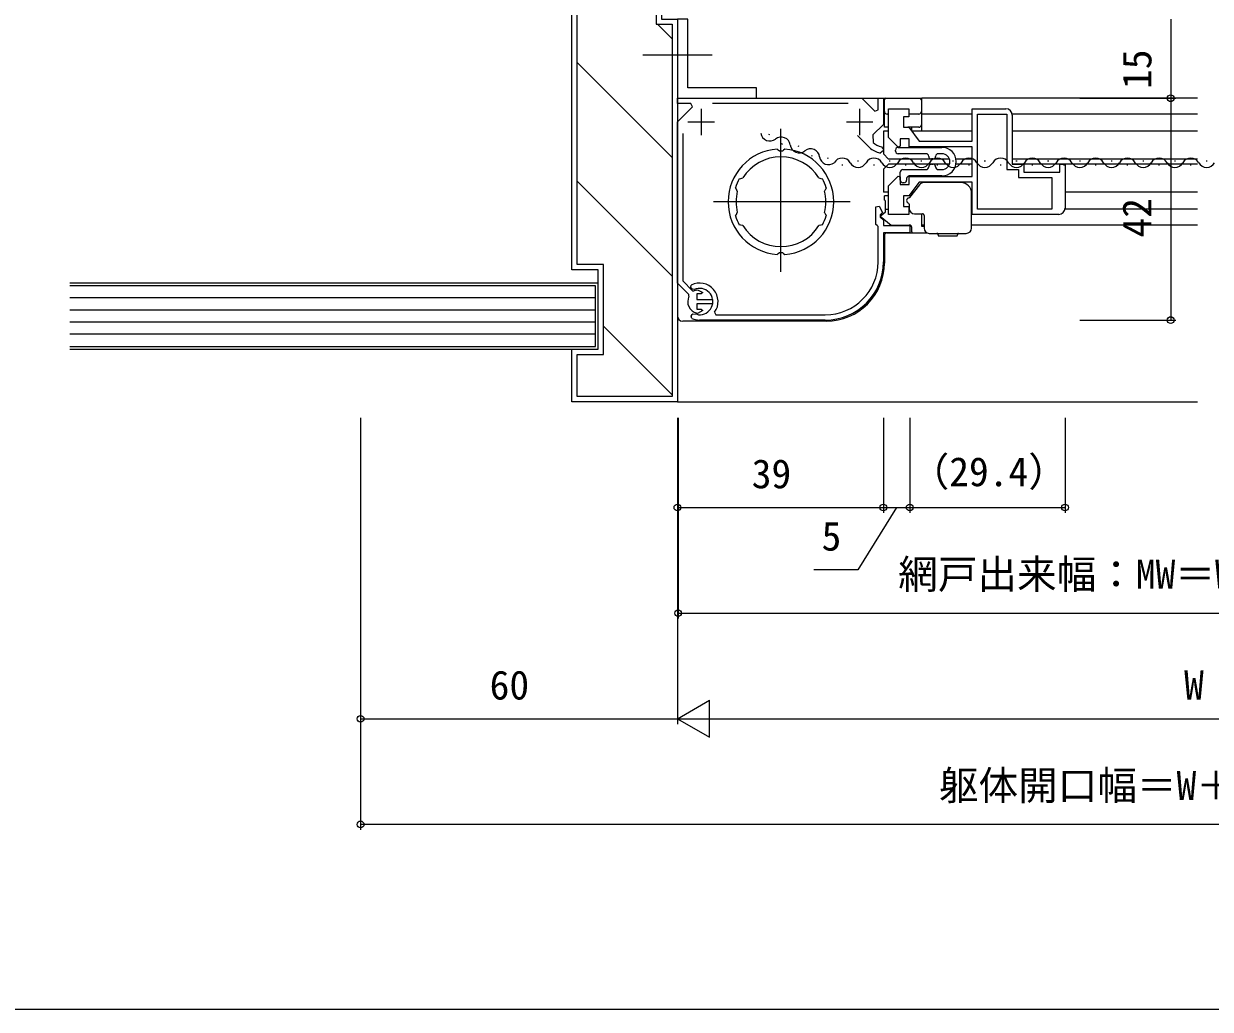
# Model space of a CAD drawing. Units: millimetres, scale not verified. Extents: x -437 to 438, y -344 to 341.
# Drawn here: x -25.6 to 199.1, y -343.7 to -157.1 of the extents above; entities that cross this region are included whole.
import ezdxf
from ezdxf.enums import TextEntityAlignment as Align

# ---------------------------------------------------------------- set-up
doc = ezdxf.new("R2010")
doc.units = ezdxf.units.MM
doc.header["$LTSCALE"] = 2
for name, color, linetype in [('0-2_YKK_11', 7, 'Continuous'), ('0-4_YKK_12', 2, 'Continuous'), ('0-5_YKK_13', 4, 'Continuous'), ('0-7_YKK_D', 6, 'Continuous'), ('0-8_YKK_ZWAK', 7, 'Continuous'), ('0-9_YSS_K', 3, 'Continuous')]:
    doc.layers.add(name, color=color, linetype=linetype)
doc.styles.add('ＭＳ ゴシック', font='')
doc.styles.get('ＭＳ ゴシック').set_extended_font_data('MS Gothic')

msp = doc.modelspace()

# ---------------------------------------------------------------- linework, layer by layer
at = {"layer": '0-2_YKK_11'}
for p, q in [((130.501, -172.2), (104.833, -172.2)), ((102.667, -173.2), (102.667, -178.2)), ((132.667, -173.2), (132.667, -178.2)), ((105.167, -175.7), (100.167, -175.7)), ((135.167, -175.7), (130.167, -175.7)), ((126.02, -192.834), (126.194, -193.182)), ((117.053, -200.775), (117.267, -200.585)), ((117.267, -200.585), (117.473, -200.396)), ((126.167, -213.2), (102.367, -213.2))]:
    msp.add_line(p, q, dxfattribs=at)
for points in [[(98.167, -156.2), (98.167, -171.2), (113.167, -171.2), (113.167, -169.2), (100.167, -169.2), (100.167, -156.2)], [(154.967, -192.2), (154.967, -174.2), (160.567, -174.2), (160.567, -184.7), (162.767, -184.7), (162.767, -186.2), (169.067, -186.2), (169.067, -192.2)]]:
    msp.add_lwpolyline(points, close=True, dxfattribs=at)
for points in [[(100.357, -208.689), (100.301, -208.342), (98.167, -206.207), (98.167, -175.675), (100.995, -172.846), (100.727, -172.2), (98.167, -172.2), (98.167, -171.2), (133.117, -171.2), (135.55, -173.633), (136.167, -173.377), (136.167, -171.2), (137.167, -171.2), (137.167, -176.15), (135.205, -178.112), (135.237, -179.557)], [(170.367, -193.2), (153.967, -193.2), (153.967, -187.1), (143.967, -187.1), (141.967, -189.7), (140.967, -189.7), (140.967, -191.7), (141.967, -191.7), (141.967, -193.2), (138.167, -193.2), (138.167, -187.776), (139.997, -185.946), (140.367, -186.1), (140.367, -187.5), (142.067, -187.5), (142.067, -186), (153.967, -186), (153.967, -180.4), (142.067, -180.4), (142.067, -178.9), (140.367, -178.9), (140.367, -180.301), (139.997, -180.454), (138.167, -178.624), (138.167, -173.2), (141.967, -173.2), (141.967, -174.7), (140.967, -174.7), (140.967, -176.7), (141.967, -176.7), (143.967, -179.3), (153.967, -179.3), (153.967, -173.2), (160.367, -173.2)], [(161.567, -174.4), (161.567, -183.7), (163.767, -183.7), (163.767, -185.2), (170.567, -185.2), (170.567, -183.7), (171.567, -183.7), (171.567, -192)], [(99.167, -177.866), (99.167, -205.793), (101.008, -207.634), (101.355, -207.69)], [(134.54, -180.542), (134.524, -180.527), (132.278, -178.281)], [(117.473, -181.205), (117.267, -181.015), (117.053, -180.826)], [(118.481, -180.826), (118.267, -181.015), (118.061, -181.205)], [(136.789, -180.391), (137.167, -180.876), (137.167, -181.082), (136.551, -181.568)], [(109.886, -186.455), (110.139, -186.367), (110.199, -186.393), (110.571, -186.276)], [(124.963, -186.276), (125.334, -186.393), (125.395, -186.367), (125.648, -186.455)], [(109.514, -188.766), (109.34, -188.418), (109.279, -188.392), (109.166, -188.149)], [(126.368, -188.149), (126.255, -188.392), (126.194, -188.418), (126.02, -188.766)], [(109.166, -193.451), (109.279, -193.208), (109.34, -193.182), (109.514, -192.834)], [(126.194, -193.182), (126.255, -193.208), (126.368, -193.451)], [(136.167, -202.2), (136.167, -195.5), (135.967, -195.3), (135.767, -195.1), (135.767, -191.786), (136.376, -191.637), (137.012, -192.855), (136.567, -193.3), (136.567, -193.7), (137.167, -194.3), (137.167, -195.3), (142.167, -195.3), (142.167, -196.7), (137.167, -196.7), (137.167, -202.2)], [(110.571, -195.324), (110.199, -195.207), (110.139, -195.233), (109.886, -195.145)], [(125.648, -195.145), (125.395, -195.233), (125.334, -195.207), (124.963, -195.324)], [(118.061, -200.396), (118.267, -200.585), (118.481, -200.775)], [(101.347, -207.418), (101.013, -207.356), (100.713, -207.056), (100.789, -206.576)], [(101.848, -207.511), (101.975, -207.446), (102.959, -208), (102.663, -208.25), (101.867, -208.25), (101.867, -209.3), (104.817, -209.3), (104.817, -210.1), (101.867, -210.1), (101.867, -211.15), (102.663, -211.15), (102.959, -211.4), (101.975, -211.954), (101.848, -211.889)], [(100.909, -212.882), (100.774, -212.459), (100.948, -212.157), (101.066, -212.012), (101.934, -212.08), (102.14, -212.19)], [(105.221, -211.726), (105.465, -212.2), (126.167, -212.2)]]:
    msp.add_lwpolyline(points, dxfattribs=at)
for centre, radius, start, end in [((160.367, -174.4), 1.2, 0.00001, 89.99999), ((137.667, -176.9), 3.6, 227.55576, 255.88303), ((117.767, -190.8), 10, 94.09604, 265.90396), ((117.767, -190.8), 9.6, 88.24271, 91.75729), ((117.767, -190.8), 10, 274.09604, 85.90396), ((137.667, -176.9), 4.8, 229.35522, 256.55227), ((117.767, -190.8), 8.5, 32.15412, 147.84588), ((117.767, -190.8), 9, 151.12995, 162.87008), ((117.767, -190.8), 9, 17.12992, 28.87005), ((117.767, -190.8), 8.5, 166.15413, 193.84587), ((117.767, -190.8), 8.5, 346.15413, 13.84587), ((170.367, -192), 1.2, 270.00001, 359.99999), ((117.767, -190.8), 9, 197.12993, 208.87006), ((117.767, -190.8), 8.5, 212.15412, 327.84588), ((117.767, -190.8), 9, 331.12994, 342.87007), ((117.767, -190.8), 9.6, 268.24271, 271.75729), ((126.167, -202.2), 10, 270.00001, 359.99999), ((126.167, -202.2), 11, 270.00001, 359.99999), ((102.367, -209.7), 3.5, 324.62345, 116.79004), ((102.367, -209.7), 2.25, 153.2839, 256.66525), ((102.367, -209.7), 2.5, 264.7993, 114.07517), ((102.367, -209.7), 2.25, 103.33472, 116.7161), ((102.367, -209.7), 3.5, 245.37938, 270.00001)]:
    msp.add_arc(centre, radius, start, end, dxfattribs=at)
at = {"layer": '0-4_YKK_12'}
for p, q in [((144.367, -171.2), (144.367, -177.45)), ((196.667, -171.2), (144.367, -171.2)), ((153.967, -174.2), (144.367, -174.2)), ((196.667, -174.2), (161.55, -174.2)), ((117.767, -204.084), (117.767, -177.016)), ((137.167, -177.45), (137.167, -181.75)), ((138.167, -177.45), (137.167, -177.45)), ((153.967, -177.45), (142.544, -177.45)), ((196.667, -177.45), (161.567, -177.45)), ((115.406, -177.972), (115.591, -178.046)), ((117.905, -179.796), (118.091, -179.871)), ((120.972, -180.211), (121.158, -180.285)), ((138.167, -182.75), (137.167, -181.75)), ((123.472, -182.035), (123.657, -182.11)), ((126.539, -182.45), (126.724, -182.525)), ((129.281, -183.78), (129.481, -183.78)), ((132.281, -183.02), (132.481, -183.02)), ((135.281, -183.78), (135.481, -183.78)), ((138.167, -183.65), (137.167, -184.65)), ((149.698, -182.75), (138.167, -182.75)), ((149.698, -183.65), (138.167, -183.65)), ((138.281, -183.02), (138.481, -183.02)), ((141.281, -183.78), (141.481, -183.78)), ((144.281, -183.02), (144.481, -183.02)), ((147.281, -183.78), (147.481, -183.78)), ((150.281, -183.02), (150.481, -183.02)), ((153.967, -182.75), (150.929, -182.75)), ((153.967, -183.65), (150.929, -183.65)), ((153.281, -183.78), (153.481, -183.78)), ((156.281, -183.02), (156.481, -183.02)), ((159.281, -183.78), (159.481, -183.78)), ((196.667, -182.75), (161.567, -182.75)), ((196.667, -183.65), (161.701, -183.65)), ((162.281, -183.02), (162.481, -183.02)), ((165.281, -183.78), (165.481, -183.78)), ((168.281, -183.02), (168.481, -183.02)), ((171.281, -183.78), (171.481, -183.78)), ((174.281, -183.02), (174.481, -183.02)), ((177.281, -183.78), (177.481, -183.78)), ((180.281, -183.02), (180.481, -183.02)), ((183.281, -183.78), (183.481, -183.78)), ((186.281, -183.02), (186.481, -183.02)), ((189.281, -183.78), (189.481, -183.78)), ((192.281, -183.02), (192.481, -183.02)), ((195.281, -183.78), (195.481, -183.78)), ((198.281, -183.02), (198.481, -183.02)), ((137.167, -184.65), (137.167, -188.95)), ((130.897, -190.8), (105.023, -190.8)), ((138.167, -188.95), (137.167, -188.95)), ((142.952, -188.95), (142.544, -188.95)), ((153.967, -188.95), (153.856, -188.95)), ((196.667, -188.95), (171.567, -188.95)), ((153.967, -192.2), (153.869, -192.2)), ((196.667, -192.2), (171.55, -192.2)), ((144.869, -195.2), (144.367, -195.2)), ((196.667, -195.2), (153.869, -195.2))]:
    msp.add_line(p, q, dxfattribs=at)
for centre, start, end in [((115.67, -177.584), 187.29014, 308.88505), ((117.827, -180.259), 7.29014, 128.88505), ((121.236, -179.823), 187.29014, 308.88505), ((123.394, -182.498), 7.29014, 128.88505), ((126.803, -182.062), 187.29014, 308.88505), ((129.381, -184.238), 29.20254, 150.79746), ((132.381, -182.561), 209.20254, 330.79746), ((135.381, -184.238), 29.20254, 150.79746), ((138.381, -182.561), 209.20254, 330.79746), ((141.381, -184.238), 29.20254, 150.79746), ((144.381, -182.561), 209.20254, 330.79746), ((147.381, -184.238), 29.20254, 150.79746), ((150.381, -182.561), 209.20254, 330.79746), ((153.381, -184.238), 29.20254, 150.79746), ((156.381, -182.561), 209.20254, 330.79746), ((159.381, -184.238), 29.20254, 150.79746), ((162.381, -182.561), 209.20254, 330.79746), ((165.381, -184.238), 29.20254, 150.79746), ((168.381, -182.561), 209.20254, 330.79746), ((171.381, -184.238), 29.20254, 150.79746), ((174.381, -182.561), 209.20254, 330.79746), ((177.381, -184.238), 29.20254, 150.79746), ((180.381, -182.561), 209.20254, 330.79746), ((183.381, -184.238), 29.20254, 150.79746), ((186.381, -182.561), 209.20254, 330.79746), ((189.381, -184.238), 29.20254, 150.79746), ((192.381, -182.561), 209.20254, 330.79746), ((195.381, -184.238), 29.20254, 150.79746), ((198.381, -182.561), 209.20254, 330.79746)]:
    msp.add_arc(centre, 1.718, start, end, dxfattribs=at)
at = {"layer": '0-5_YKK_13'}
for p, q in [((91.588, -162.95), (104.746, -162.95)), ((98.167, -171.7), (98.167, -212.4)), ((98.667, -171.2), (144.067, -171.2)), ((137.367, -176.493), (137.367, -171.5)), ((137.367, -176.7), (137.367, -171.5)), ((137.367, -176.7), (137.367, -174.2)), ((138.167, -174.2), (137.867, -174.2)), ((143.867, -174.2), (141.967, -174.2)), ((137.367, -176.7), (137.367, -176.062)), ((138.167, -176.7), (137.367, -176.7)), ((143.867, -176.7), (141.82, -176.7)), ((142.567, -177.45), (142.567, -176.7)), ((139.467, -181.2), (139.467, -181)), ((139.967, -180.5), (148.267, -180.5)), ((145.267, -181.7), (139.967, -181.7)), ((140.699, -180.5), (148.267, -180.5)), ((148.267, -181.7), (147.567, -181.7)), ((146.567, -182.7), (146.267, -182.7)), ((146.267, -183.7), (146.567, -183.7)), ((140.367, -186.7), (140.367, -185.2)), ((140.867, -184.7), (145.267, -184.7)), ((141.567, -186.4), (141.567, -186.7)), ((148.267, -185.9), (142.067, -185.9)), ((147.567, -184.7), (148.267, -184.7)), ((141.067, -187.2), (140.867, -187.2)), ((144.035, -187.563), (142.147, -189.98)), ((151.869, -187.179), (144.823, -187.179)), ((137.367, -190.5), (137.367, -189.7)), ((138.167, -189.7), (137.367, -189.7)), ((137.567, -192.7), (137.567, -190.7)), ((142.365, -189.7), (141.267, -189.7)), ((142.567, -189.442), (142.567, -188.95)), ((153.869, -191.045), (153.869, -189.179)), ((136.567, -193.5), (137.567, -192.7)), ((137.567, -192.2), (138.167, -192.2)), ((141.967, -192.2), (142.077, -192.2)), ((142.062, -191.257), (142.069, -191.321)), ((142.069, -191.321), (142.069, -192.079)), ((143.069, -193.079), (144.569, -193.079)), ((153.869, -192.195), (153.869, -191.045)), ((153.869, -195.779), (153.869, -192.195)), ((136.567, -193.5), (138.667, -195.2)), ((138.667, -195.2), (142.067, -195.2)), ((144.869, -193.379), (144.869, -195.779)), ((137.367, -197.2), (137.367, -202.4)), ((137.867, -196.7), (145.48, -196.7)), ((142.567, -196.5), (142.567, -195.7)), ((145.869, -196.779), (152.869, -196.779)), ((147.516, -197.079), (147.516, -196.979)), ((147.716, -197.279), (149.369, -197.279)), ((149.369, -197.279), (151.023, -197.279)), ((151.223, -196.979), (151.223, -197.079)), ((126.367, -213.4), (99.167, -213.4))]:
    msp.add_line(p, q, dxfattribs=at)
msp.add_lwpolyline([(144.367, -193.079), (144.367, -195.4), (144.869, -195.4)], dxfattribs=at)
for centre, radius, start, end in [((137.667, -171.5), 0.3, 90, 180), ((144.067, -171.5), 0.3, 360, 90), ((137.867, -173.7), 0.5, 180, 270), ((143.867, -173.7), 0.5, 270, 360), ((143.867, -176.2), 0.5, 270, 360), ((139.967, -181), 0.5, 90, 180), ((139.967, -181.2), 0.5, 180, 270), ((145.267, -182.2), 0.5, 0, 90), ((147.567, -182.2), 0.5, 90, 180), ((148.267, -183.2), 2.7, 0, 90), ((148.267, -183.2), 1.5, 0, 90), ((145.267, -184.2), 0.5, 270, 0), ((146.267, -182.2), 0.5, 180, 270), ((146.267, -184.2), 0.5, 90, 180), ((146.567, -182.2), 0.5, 270, 0), ((146.567, -184.2), 0.5, 0, 90), ((147.567, -184.2), 0.5, 180, 270), ((148.267, -183.2), 2.7, 270, 0), ((148.267, -183.2), 1.5, 270, 0), ((140.867, -185.2), 0.5, 90, 180), ((142.067, -186.4), 0.5, 90, 180), ((140.867, -186.7), 0.5, 180, 270), ((141.067, -186.7), 0.5, 270, 0), ((144.823, -188.179), 1, 90, 142), ((151.869, -189.179), 2, 0, 90), ((137.367, -190.7), 0.2, 360, 90), ((142.069, -190.579), 0.5, 101.44555, 247.97569), ((141.91, -189.795), 0.3, 281.44555, 322), ((141.769, -191.321), 0.3, 12.23345, 67.97569), ((143.069, -192.079), 1, 180, 270), ((144.569, -193.379), 0.3, 65.66023, 90), ((144.569, -193.379), 0.3, 0, 65.66023), ((142.067, -195.7), 0.5, 360, 90), ((137.867, -197.2), 0.5, 90, 180), ((142.767, -196.5), 0.2, 180, 270), ((145.869, -195.779), 1, 180, 270), ((147.316, -196.979), 0.2, 0, 90), ((147.716, -197.079), 0.2, 180, 270), ((151.023, -197.079), 0.2, 270, 0), ((151.423, -196.979), 0.2, 90, 180), ((152.869, -195.779), 1, 270, 0), ((126.367, -202.4), 11, 270, 360), ((99.167, -212.4), 1, 180, 270)]:
    msp.add_arc(centre, radius, start, end, dxfattribs=at)
at = {"layer": '0-7_YKK_D'}
for p, q in [((191.579, -156.2), (191.579, -171.2)), ((174.394, -171.2), (192.579, -171.2)), ((174.394, -171.2), (192.579, -171.2)), ((191.579, -171.2), (191.579, -213.2)), ((174.394, -213.2), (192.579, -213.2)), ((38.167, -231.7), (38.167, -289.7)), ((38.167, -231.7), (38.167, -309.7)), ((98.167, -231.7), (98.167, -289.7)), ((98.167, -231.7), (98.167, -289.7)), ((98.167, -231.7), (98.167, -249.7)), ((98.318, -231.7), (98.318, -269.7)), ((137.167, -231.7), (137.167, -249.7)), ((137.167, -231.7), (137.167, -249.7)), ((142.167, -231.7), (142.167, -249.7)), ((142.167, -231.7), (142.167, -249.7)), ((171.567, -231.7), (171.567, -249.7)), ((98.167, -248.7), (137.167, -248.7)), ((137.167, -248.7), (142.167, -248.7)), ((142.167, -248.7), (171.567, -248.7)), ((98.318, -268.7), (293.167, -268.7)), ((98.167, -288.7), (104.229, -285.2)), ((104.229, -292.2), (104.229, -285.2)), ((38.167, -288.7), (98.167, -288.7)), ((98.167, -288.7), (104.229, -292.2)), ((98.167, -288.7), (110.291, -288.7)), ((105.167, -288.7), (291.167, -288.7)), ((358.167, -308.7), (38.167, -308.7))]:
    msp.add_line(p, q, dxfattribs=at)
msp.add_lwpolyline([(139.667, -248.7), (132.363, -260.506), (124.017, -260.506)], dxfattribs=at)
for centre in [(191.579, -171.2), (191.579, -171.2), (191.579, -213.2), (98.167, -248.7), (137.167, -248.7), (137.167, -248.7), (142.167, -248.7), (142.167, -248.7), (171.567, -248.7), (98.318, -268.7), (38.167, -288.7), (38.167, -308.7)]:
    msp.add_circle(centre, 0.637, dxfattribs=at)
at = {"layer": '0-8_YKK_ZWAK'}
msp.add_lwpolyline([(-436.8, -343.7), (438.2, -343.7), (438.2, 306.3)], dxfattribs=at)
at = {"layer": '0-9_YSS_K'}
for p, q in [((94.391, -157.2), (97.167, -159.976)), ((79.167, -164.427), (97.167, -182.427)), ((79.167, -186.878), (97.167, -204.878)), ((82.667, -209), (-16.868, -209)), ((82.667, -211.3), (-16.868, -211.3)), ((82.667, -213.6), (-16.868, -213.6)), ((84.167, -214.328), (97.167, -227.328)), ((82.667, -215.9), (-16.868, -215.9)), ((98.167, -228.7), (196.667, -228.7))]:
    msp.add_line(p, q, dxfattribs=at)
for points in [[(78.167, -141.2), (95.167, -141.2), (95.167, -156.2), (98.167, -156.2), (98.167, -228.7), (78.167, -228.7), (78.167, -218.7), (83.167, -218.7), (83.167, -203.7), (78.167, -203.7)], [(79.167, -142.2), (94.167, -142.2), (94.167, -157.2), (97.167, -157.2), (97.167, -227.7), (79.167, -227.7), (79.167, -219.7), (84.167, -219.7), (84.167, -202.7), (79.167, -202.7)]]:
    msp.add_lwpolyline(points, close=True, dxfattribs=at)
for points in [[(-16.868, -218.7), (83.167, -218.7), (83.167, -206.2), (-16.868, -206.2)], [(-16.868, -218.2), (82.667, -218.2), (82.667, -206.7), (-16.868, -206.7)]]:
    msp.add_lwpolyline(points, dxfattribs=at)

# ---------------------------------------------------------------- texts
at = {"layer": '0-7_YKK_D', "style": 'ＭＳ ゴシック'}
for s, p in [('15', (189.579, -169.453)), ('42', (189.579, -197.569))]:
    msp.add_text(s, height=5.499, rotation=90, dxfattribs=at).set_placement(p, align=Align.BOTTOM_LEFT)
for s, p in [('39', (112.234, -246.7)), ('（29.4）', (142.144, -246.305)), ('5', (125.463, -258.506)), ('網戸出来幅：MW＝W－5', (139.982, -265.72)), ('60', (62.606, -286.7)), ('W', (194.119, -286.7)), ('躯体開口幅＝W＋120', (147.691, -305.72))]:
    msp.add_text(s, height=5.499, dxfattribs=at).set_placement(p, align=Align.BOTTOM_LEFT)

doc.saveas('drawing.dxf')
